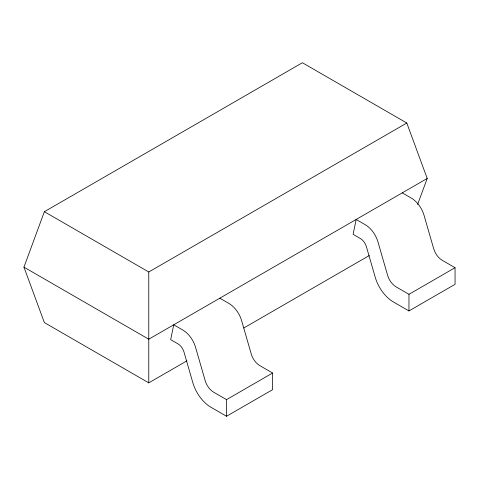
<?xml version="1.0" encoding="UTF-8"?>
<svg xmlns="http://www.w3.org/2000/svg" width="479" height="479" viewBox="0 0 479 479"><rect width="100%" height="100%" fill="white"/><g stroke="black" fill="none" stroke-linecap="round" stroke-linejoin="round"><path stroke-width="0.72" d="M417.646 204.413L427.208 178.451L406.797 123.019L148.771 271.988L148.771 382.859L186.924 360.831M148.771 382.859L44.361 322.577L23.95 267.144L44.361 211.712L302.387 62.737L406.797 123.019M427.208 178.451L148.765 339.21L23.95 267.144M243.829 327.971L369.291 255.541M226.537 399.63L272.623 373.021L272.623 389.655L226.537 416.263L210.916 407.24A27.543 15.903 60 0 1 192.833 382.667L183.966 351.963A9.017 5.209 60 0 0 178.05 343.916L170.668 339.659L173.733 324.798L182.924 330.103A19.202 11.089 60 0 1 195.528 347.233L205.204 380.745A12.807 7.395 60 0 0 213.61 392.169L226.537 399.63L226.537 416.263M408.964 294.31L455.05 267.701L455.05 284.328L408.964 310.937L393.343 301.92A27.543 15.903 60 0 1 375.261 277.347L366.393 246.643A9.017 5.209 60 0 0 360.471 238.596L353.095 234.333L356.154 219.472L365.345 224.777A19.202 11.089 60 0 1 377.955 241.913L387.631 275.419A12.807 7.395 60 0 0 396.037 286.843L408.964 294.31L408.964 310.937M402.24 192.863L411.431 198.174A19.202 11.089 60 0 1 424.041 215.305L433.717 248.811A12.807 7.395 60 0 0 442.123 260.235L455.05 267.701M219.819 298.189L229.01 303.494A19.202 11.089 60 0 1 241.614 320.625L251.289 354.137A12.807 7.395 60 0 0 259.696 365.561L272.623 373.021M44.361 211.712L148.771 271.988"/></g></svg>
